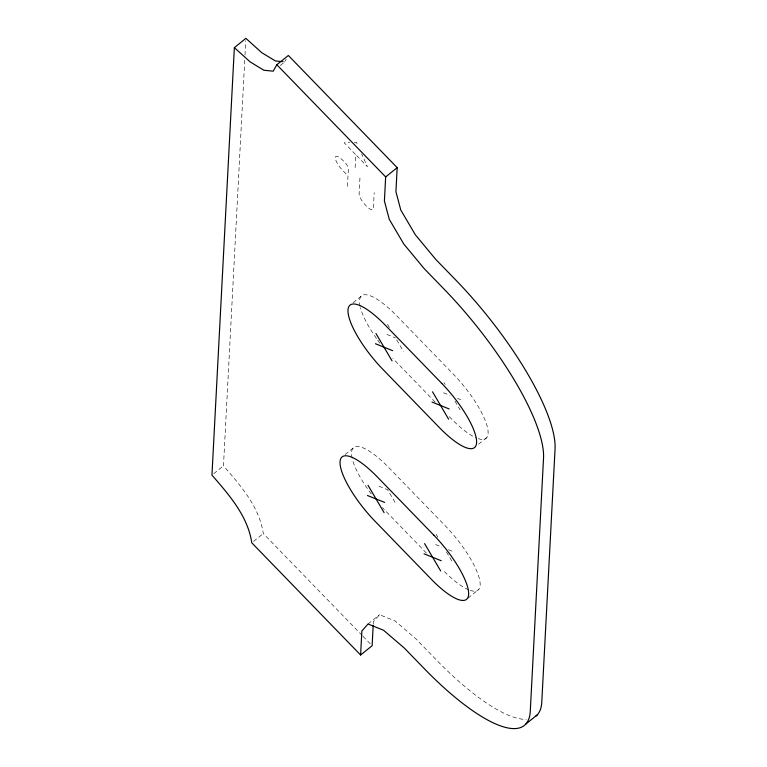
<?xml version="1.0" encoding="UTF-8"?>
<svg xmlns="http://www.w3.org/2000/svg" width="767" height="767" viewBox="0 0 767 767"><rect width="100%" height="100%" fill="white"/><g stroke="black" fill="none" stroke-linecap="round" stroke-linejoin="round"><path stroke-width="0.58" stroke-dasharray="3.83 2.88" d="M362.158 635.44L263.292 533.544C259.399 506.853 240.541 485.511 223.475 465.837L244.75 59.845M244.999 55.071L245.747 40.737M347.461 186.381L348.4 168.519A5.791 1.668 51.1 0 0 344.661 162.173L343.453 160.926A11.908 3.423 51.1 0 0 335.265 157.628A11.908 3.423 51.1 0 0 342.945 170.677L347.192 175.049M355.121 167.618L355.802 154.733L344.143 142.72L349.733 142.537M359.953 177.934L359.109 194.013A10.69 3.068 51.1 0 0 366.003 205.719A10.69 3.068 51.1 0 0 373.347 208.682L374.191 192.603M373.27 623.974L373.385 621.682L379.56 614.722L395.11 620.982L415.858 638.806L435.608 659.16A154.474 44.381 51.1 0 0 526.354 719.36M280.281 65.492L284.71 61.916L286.273 59.155M353.069 302.754L361.046 296.33M213.725 473.69L223.475 465.837M345.121 454.524L353.098 448.091M253.551 541.397L263.292 533.544M478.598 444.218L486.575 437.784M368.045 624.002L379.56 614.722M467.985 598.126L478.627 589.555M354.21 142.394L356.444 142.317L357.882 145.509M282.371 61.667L284.71 61.916M386.952 334.441L395.523 337.902M443.527 392.762L449.961 395.35M457.458 398.37L460.679 399.674M378.994 486.211L387.565 489.672L395.609 503.344M435.57 544.532L442.003 547.12M448.436 549.709L452.722 551.444M356.617 155.576L367.451 166.746L361.708 154.004M435.129 402.052L394.363 360.03A54.064 15.532 51.1 0 1 392.8 358.4M449.28 416.634L450.938 418.351A54.064 15.532 51.1 0 0 476.738 438.101M426.347 552.969L386.415 511.8A54.064 15.532 51.1 0 1 382.503 507.639M362.992 636.294L372.129 645.718M444.064 382.541L445.205 384.497M454.975 401.093L460.142 409.885M387.479 324.23L389.78 328.132M396.673 339.848L403.567 351.574M436.107 534.311L437.832 537.245M446.442 551.885L452.185 561.655M371.295 494.034A54.064 15.532 51.1 0 1 352.494 459.548M352.168 458.235A54.064 15.532 51.1 0 1 388.725 467.534L445.311 525.855A54.064 15.532 51.1 0 1 477.573 573.045A54.064 15.532 51.1 0 1 469.903 590.293M468.781 589.871A54.064 15.532 51.1 0 1 442.99 570.121M379.962 343.204A54.064 15.532 51.1 0 1 377.182 339.445M376.52 338.515A54.064 15.532 51.1 0 1 360.442 307.778M360.126 306.464A54.064 15.532 51.1 0 1 396.683 315.764L453.259 374.085A54.064 15.532 51.1 0 1 485.521 421.275A54.064 15.532 51.1 0 1 477.851 438.523"/><path stroke-width="1.15" d="M282.371 61.667L275.363 60.929L261.72 52.655L245.881 38.35L234.357 47.64L211.951 475.118C229.026 494.801 247.875 516.143 251.777 542.825L360.605 654.999L372.129 645.718L373.203 625.124M360.605 654.999L361.871 630.973L368.045 624.002L383.586 630.273L404.343 648.086L424.093 668.45A154.474 44.381 51.1 0 0 530.275 711.239L543.525 458.292A154.474 44.381 51.1 0 0 443.978 289.025L424.228 268.661L403.825 244.069L389.252 219.285L384.401 200.964L385.667 176.928L276.829 64.754L288.344 55.464L397.181 167.647L395.925 191.673L400.777 210.005L415.35 234.788L435.742 259.38L455.493 279.734A154.474 44.381 51.1 0 1 555.049 449.002L541.79 701.949A154.474 44.381 51.1 0 1 535.903 716.167M276.829 64.754L273.186 71.206L263.838 70.219L250.205 61.945L234.357 47.64M385.667 176.928L397.181 167.647M525.903 723.99L537.427 714.7M375.427 343.731L392.579 350.644M432.003 402.042L449.155 408.955M367.47 495.501L384.622 502.414M424.055 553.812L441.207 560.725M432.54 391.832L448.618 419.175M375.964 333.511L392.042 360.854M424.582 543.602L440.67 570.945M368.007 485.281L384.094 512.624M441.744 383.366L385.168 325.055A54.064 15.532 51.1 0 0 347.997 310.079A54.064 15.532 51.1 0 0 382.848 369.32L439.424 427.631A54.064 15.532 51.1 0 0 476.585 442.607A54.064 15.532 51.1 0 0 441.744 383.366M433.786 535.136L377.211 476.825A54.064 15.532 51.1 0 0 340.049 461.849A54.064 15.532 51.1 0 0 374.89 521.09L431.466 579.401A54.064 15.532 51.1 0 0 468.627 594.377A54.064 15.532 51.1 0 0 433.786 535.136"/></g></svg>
